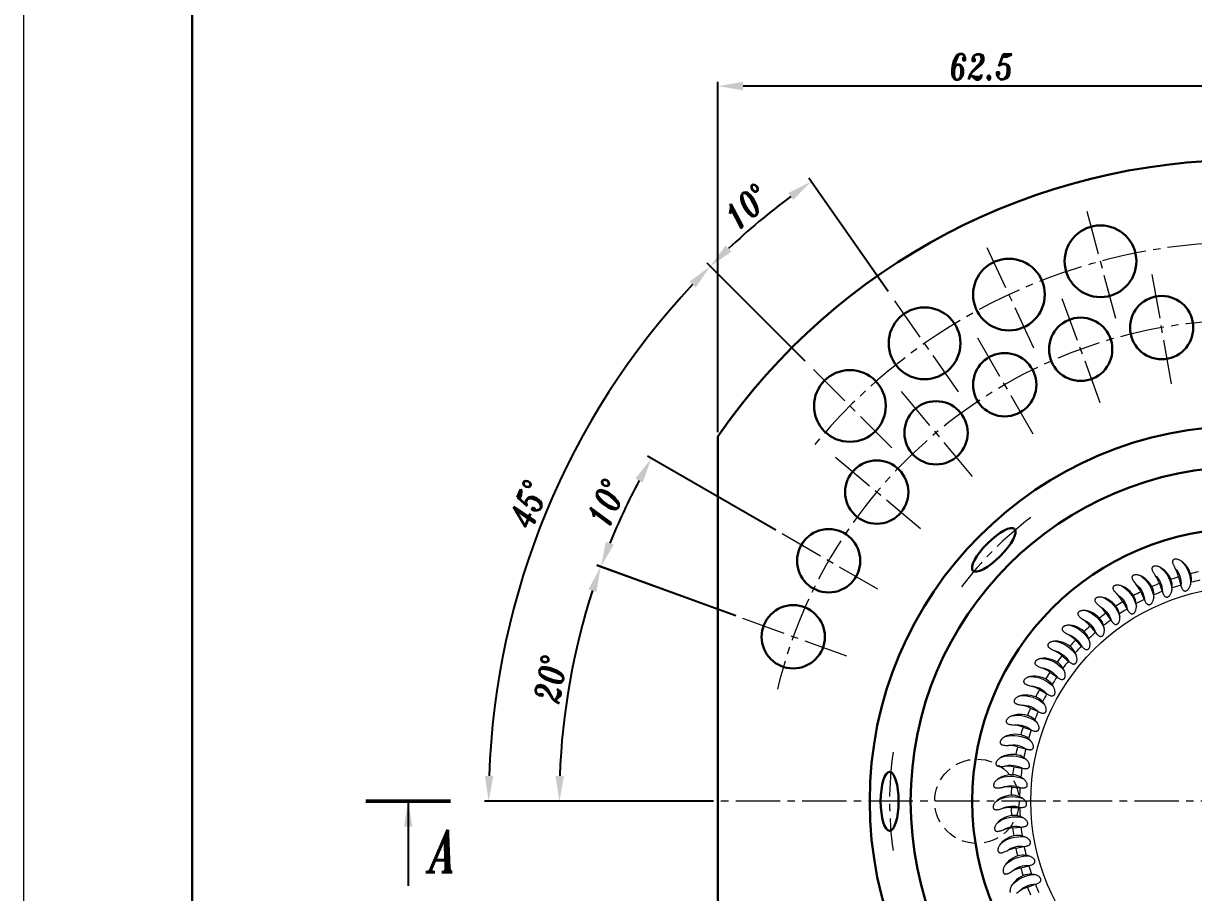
# Model space of a CAD drawing. Extents: x 89 to 607, y -37 to 440.
# Drawn here: x 89 to 227.7, y 191.4 to 294.4 of the extents above; entities that cross this region are included whole.
import ezdxf

# ---------------------------------------------------------------- set-up
doc = ezdxf.new("R2010")
doc.units = 0
doc.header["$LTSCALE"] = 7
doc.header["$MEASUREMENT"] = 0
doc.linetypes.add('CENTER2', pattern=[1.125, 0.75, -0.125, 0.125, -0.125])
doc.linetypes.add('HIDDEN', pattern=[0.375, 0.25, -0.125])
doc.layers.get('0').update_dxf_attribs({"linetype": 'CONTINUOUS', "lineweight": 15})
for name, color, linetype, lineweight in [('1', 1, 'CENTER2', 15), ('2', 2, 'HIDDEN', 15), ('3', 3, 'CONTINUOUS', 30), ('4', 5, 'CONTINUOUS', 50), ('8', 252, 'CONTINUOUS', 15)]:
    doc.layers.add(name, color=color, linetype=linetype, lineweight=lineweight)
doc.styles.add('ITALICT', font='ITALICT.shx', dxfattribs={"width": 0.8, "height": 3})
doc.dimstyles.get("Standard").update_dxf_attribs({"dimtxt": 3, "dimasz": 3, "dimexe": 0.5, "dimexo": 0.5, "dimgap": 0.8, "dimtad": 1, "dimdsep": 46, "dimtxsty": 'ITALICT', "dimcen": 0.09, "dimazin": 2, "dimtfac": 1, "dimtmove": 0, "dimatfit": 3, "dimfxl": 1, "dimtolj": 1, "dimtzin": 0, "dimarcsym": 0})

# ---------------------------------------------------------------- blocks, each defined once
blk = doc.blocks.new('*D47')
at = {"color": 0, "lineweight": -2, "transparency": 16777216}
for p, q in [((171.31, 245.94), (171.31, 287.44)), ((233.81, 278.7), (233.81, 287.44)), ((230.81, 286.94), (174.31, 286.94))]:
    blk.add_line(p, q, dxfattribs=at)
at = {"color": 0, "transparency": 16777216}
for points in [[(174.31, 287.44), (174.31, 286.44), (171.31, 286.94)], [(230.81, 287.44), (230.81, 286.44), (233.81, 286.94)]]:
    blk.add_solid(points, dxfattribs=at)
at = {"color": 0, "transparency": 16777216, "insert": (202.56, 289.24), "char_height": 3, "attachment_point": 5, "style": 'ITALICT'}
blk.add_mtext('\\A1;62.5', dxfattribs=at)
blk = doc.blocks.new('*D51')
at = {"color": 0, "lineweight": -2, "transparency": 16777216}
for p, q in [((178.17, 234.32), (162.99, 243.08)), ((173.43, 224.17), (156.97, 230.16))]:
    blk.add_line(p, q, dxfattribs=at)
blk.add_arc((233.81, 202.2), 81.27, 152.1152, 157.8848, dxfattribs=at)
at = {"color": 0, "transparency": 16777216}
for points in [[(161.54, 240.45), (162.41, 239.96), (163.43, 242.83)], [(158.98, 232.61), (158.05, 232.97), (157.44, 229.99)]]:
    blk.add_solid(points, dxfattribs=at)
at = {"color": 0, "transparency": 16777216, "insert": (158.07, 237.51), "char_height": 3, "attachment_point": 5, "rotation": 65, "style": 'ITALICT'}
blk.add_mtext('\\A1;10°', dxfattribs=at)
blk = doc.blocks.new('*D52')
at = {"color": 0, "lineweight": -2, "transparency": 16777216}
for p, q in [((173.43, 224.17), (156.95, 230.17)), ((170.81, 202.2), (152.02, 202.2))]:
    blk.add_line(p, q, dxfattribs=at)
blk.add_arc((233.81, 202.2), 81.29, 162.1147, 177.8853, dxfattribs=at)
at = {"color": 0, "transparency": 16777216}
for points in [[(155.98, 227.32), (156.92, 227), (157.42, 230)], [(153.08, 205.19), (152.08, 205.21), (152.52, 202.2)]]:
    blk.add_solid(points, dxfattribs=at)
at = {"color": 0, "transparency": 16777216, "insert": (151.49, 216.71), "char_height": 3, "attachment_point": 5, "rotation": 80, "style": 'ITALICT'}
blk.add_mtext('\\A1;20°', dxfattribs=at)
blk = doc.blocks.new('*D53')
at = {"color": 0, "lineweight": -2, "transparency": 16777216}
for p, q in [((181.66, 254.35), (170.05, 265.95)), ((170.81, 202.2), (143.65, 202.2))]:
    blk.add_line(p, q, dxfattribs=at)
blk.add_arc((233.81, 202.2), 89.66, 136.9171, 178.0829, dxfattribs=at)
at = {"color": 0, "transparency": 16777216}
for points in [[(167.96, 263.79), (168.68, 263.09), (170.41, 265.6)], [(144.7, 205.19), (143.7, 205.21), (144.15, 202.2)]]:
    blk.add_solid(points, dxfattribs=at)
at = {"color": 0, "transparency": 16777216, "insert": (148.85, 237.39), "char_height": 3, "attachment_point": 5, "rotation": 67.5, "style": 'ITALICT'}
blk.add_mtext('\\A1;45°', dxfattribs=at)
blk = doc.blocks.new('*D54')
at = {"color": 0, "lineweight": -2, "transparency": 16777216}
for p, q in [((191.51, 262.61), (182.1, 276.05)), ((181.66, 254.35), (170.06, 265.95))]:
    blk.add_line(p, q, dxfattribs=at)
blk.add_arc((233.81, 202.2), 89.66, 126.9173, 133.0827, dxfattribs=at)
at = {"color": 0, "transparency": 16777216}
for points in [[(179.66, 274.28), (180.25, 273.47), (182.38, 275.64)], [(172.92, 267.32), (172.22, 268.04), (170.41, 265.59)]]:
    blk.add_solid(points, dxfattribs=at)
at = {"color": 0, "transparency": 16777216, "insert": (174.7, 272.64), "char_height": 3, "attachment_point": 5, "rotation": 40, "style": 'ITALICT'}
blk.add_mtext('\\A1;10°', dxfattribs=at)

msp = doc.modelspace()

# ---------------------------------------------------------------- linework, layer by layer
msp.add_line((89.007, 440.033), (89.007, 20.033))
at = {"layer": '1'}
for p, q in [((218.472, 259.428), (214.849, 272.951)), ((208.767, 255.896), (202.851, 268.584)), ((225.082, 251.684), (222.737, 264.979)), ((199.823, 250.732), (191.793, 262.2)), ((216.621, 249.417), (212.004, 262.103)), ((208.682, 245.715), (201.932, 257.406)), ((191.911, 244.093), (182.012, 253.993)), ((201.507, 240.691), (192.83, 251.033)), ((195.314, 234.497), (184.972, 243.175)), ((190.29, 227.322), (178.598, 234.072)), ((186.588, 219.384), (173.902, 224.001)), ((233.807, 202.197), (171.307, 202.197))]:
    msp.add_line(p, q, dxfattribs=at)
for radius, start, end in [(66.25, 38.94329, 141.05671), (57, 12.67026, 166.53727), (42.14, 127.06668, 142.93332), (42.14, 172.06668, 187.93332)]:
    msp.add_arc((233.807, 202.197), radius, start, end, dxfattribs=at)
at = {"layer": '2'}
msp.add_circle((202.007, 202.197), 5, dxfattribs=at)
at = {"layer": '3'}
for p, q in [((109.007, 435.033), (109.007, 25.033)), ((171.307, 245.438), (171.307, 158.957))]:
    msp.add_line(p, q, dxfattribs=at)
for centre, radius in [((216.661, 266.19), 4.25), ((205.809, 262.24), 4.25), ((223.91, 258.331), 3.75), ((195.808, 256.466), 4.25), ((214.312, 255.76), 3.75), ((205.307, 251.561), 3.75), ((186.962, 249.043), 4.25), ((197.169, 245.862), 3.75), ((233.807, 202.197), 44.5), ((190.143, 238.836), 3.75), ((233.807, 202.197), 39.65), ((184.444, 230.697), 3.75), ((233.807, 202.197), 32.35), ((180.245, 221.692), 3.75)]:
    msp.add_circle(centre, radius, dxfattribs=at)
msp.add_arc((233.807, 202.197), 76, 34.67741, 145.32259, dxfattribs=at)
for centre, major_axis in [((204.01, 231.994), (2.475, 2.475)), ((191.668, 202.197), (0, 3.5))]:
    msp.add_ellipse(centre, major_axis=major_axis, ratio=0.3040045, dxfattribs=at)
at = {"layer": '4'}
msp.add_line((129.607, 202.197), (139.607, 202.197), dxfattribs=at)
at = {"layer": '8', "ltscale": 0.025009}
for p, q in [((223.635, 228.006), (223.978, 227.066)), ((225.924, 228.795), (226.182, 227.828)), ((221.425, 227.022), (221.848, 226.115)), ((219.308, 225.848), (219.808, 224.981)), ((217.302, 224.494), (217.876, 223.675)), ((215.422, 222.971), (216.065, 222.204)), ((212.094, 219.463), (212.86, 218.82)), ((210.672, 217.504), (211.491, 216.931)), ((209.426, 215.43), (210.292, 214.93)), ((206.37, 206.293), (207.355, 206.119)), ((206.624, 196.662), (207.609, 196.835))]:
    msp.add_line(p, q, dxfattribs=at)
at = {"layer": '8', "ltscale": 0.001468}
for p, q in [((226.182, 227.828), (226.197, 227.772)), ((217.876, 223.675), (217.909, 223.626)), ((216.065, 222.204), (216.102, 222.159)), ((214.389, 220.582), (214.43, 220.54)), ((212.86, 218.82), (212.905, 218.782)), ((210.292, 214.93), (210.343, 214.9)), ((209.272, 212.832), (209.325, 212.806)), ((207.798, 208.409), (207.854, 208.394)), ((207.076, 201.466), (207.135, 201.466)), ((207.242, 199.139), (207.3, 199.144)), ((207.609, 196.835), (207.667, 196.845)), ((208.938, 192.367), (208.994, 192.387))]:
    msp.add_line(p, q, dxfattribs=at)
at = {"layer": '8', "ltscale": 0.001467}
for p, q in [((221.848, 226.115), (221.872, 226.062)), ((223.978, 227.066), (223.997, 227.011)), ((219.808, 224.981), (219.838, 224.931)), ((211.491, 216.931), (211.539, 216.897)), ((208.438, 210.653), (208.493, 210.632)), ((208.176, 194.572), (208.233, 194.587))]:
    msp.add_line(p, q, dxfattribs=at)
at = {"layer": '8', "ltscale": 0.02501}
for p, q in [((213.681, 221.289), (214.389, 220.582)), ((207.498, 210.995), (208.438, 210.653)), ((206.118, 203.886), (207.114, 203.799))]:
    msp.add_line(p, q, dxfattribs=at)
at = {"layer": '8', "ltscale": 0.025008}
for p, q in [((208.365, 213.254), (209.272, 212.832)), ((206.832, 208.668), (207.798, 208.409)), ((206.076, 201.466), (207.076, 201.466)), ((206.245, 199.052), (207.242, 199.139)), ((207.21, 194.313), (208.176, 194.572)), ((207.998, 192.025), (208.938, 192.367))]:
    msp.add_line(p, q, dxfattribs=at)
at = {"layer": '8', "ltscale": 0.001469}
msp.add_line((207.355, 206.119), (207.413, 206.108), dxfattribs=at)
at = {"layer": '8', "ltscale": 0.001466}
msp.add_line((207.114, 203.799), (207.173, 203.793), dxfattribs=at)
at = {"layer": '8'}
for points in [[(226.254, 230.649), (226.157, 230.711), (226.106, 230.74), (226.055, 230.766), (225.985, 230.799), (225.913, 230.828), (225.84, 230.853), (225.764, 230.873), (225.688, 230.887), (225.649, 230.892), (225.61, 230.895), (225.571, 230.896), (225.532, 230.895), (225.493, 230.891), (225.455, 230.885), (225.406, 230.872), (225.359, 230.853), (225.316, 230.829), (225.297, 230.814), (225.279, 230.799), (225.263, 230.782), (225.248, 230.764), (225.236, 230.744), (225.225, 230.724), (225.209, 230.683), (225.199, 230.64), (225.196, 230.608), (225.195, 230.577), (225.196, 230.542), (225.2, 230.508), (225.214, 230.443), (225.232, 230.378), (225.25, 230.329), (225.269, 230.28), (225.303, 230.204), (225.339, 230.13), (225.397, 230.02), (225.437, 229.947), (225.517, 229.802)], [(221.429, 228.905), (221.322, 228.949), (221.267, 228.969), (221.212, 228.986), (221.137, 229.006), (221.061, 229.022), (220.985, 229.034), (220.907, 229.041), (220.829, 229.042), (220.79, 229.04), (220.751, 229.036), (220.712, 229.03), (220.674, 229.022), (220.637, 229.011), (220.6, 228.999), (220.554, 228.977), (220.511, 228.951), (220.473, 228.919), (220.457, 228.902), (220.442, 228.883), (220.429, 228.864), (220.418, 228.843), (220.409, 228.822), (220.402, 228.801), (220.393, 228.757), (220.391, 228.713), (220.393, 228.681), (220.398, 228.65), (220.405, 228.616), (220.415, 228.583), (220.439, 228.521), (220.469, 228.461), (220.495, 228.415), (220.522, 228.371), (220.569, 228.302), (220.618, 228.235), (220.693, 228.137), (220.745, 228.072), (220.849, 227.943)], [(223.804, 229.882), (223.701, 229.936), (223.648, 229.96), (223.595, 229.982), (223.522, 230.009), (223.448, 230.031), (223.373, 230.049), (223.296, 230.063), (223.218, 230.071), (223.179, 230.072), (223.14, 230.072), (223.101, 230.069), (223.062, 230.064), (223.024, 230.057), (222.986, 230.048), (222.938, 230.031), (222.893, 230.008), (222.853, 229.98), (222.835, 229.964), (222.818, 229.946), (222.804, 229.928), (222.791, 229.909), (222.78, 229.889), (222.771, 229.868), (222.759, 229.825), (222.753, 229.781), (222.752, 229.75), (222.754, 229.718), (222.759, 229.684), (222.766, 229.65), (222.785, 229.586), (222.809, 229.524), (222.83, 229.476), (222.854, 229.429), (222.894, 229.357), (222.937, 229.285), (223.004, 229.181), (223.05, 229.112), (223.142, 228.975)], [(219.148, 227.725), (219.038, 227.759), (218.982, 227.774), (218.925, 227.786), (218.849, 227.8), (218.772, 227.809), (218.695, 227.814), (218.617, 227.814), (218.539, 227.808), (218.5, 227.803), (218.462, 227.796), (218.424, 227.786), (218.386, 227.775), (218.35, 227.762), (218.315, 227.746), (218.27, 227.72), (218.23, 227.69), (218.195, 227.656), (218.18, 227.637), (218.167, 227.617), (218.156, 227.596), (218.146, 227.575), (218.139, 227.553), (218.134, 227.531), (218.129, 227.487), (218.131, 227.443), (218.136, 227.411), (218.143, 227.381), (218.154, 227.348), (218.166, 227.316), (218.196, 227.256), (218.231, 227.198), (218.26, 227.155), (218.292, 227.113), (218.344, 227.049), (218.398, 226.986), (218.483, 226.895), (218.54, 226.835), (218.655, 226.716)], [(226.197, 227.772), (226.232, 227.647), (226.251, 227.584), (226.282, 227.499), (226.317, 227.416), (226.346, 227.359), (226.379, 227.305), (226.417, 227.254), (226.439, 227.229), (226.462, 227.206), (226.485, 227.186), (226.509, 227.169), (226.545, 227.147), (226.583, 227.131), (226.622, 227.119), (226.663, 227.113), (226.705, 227.113), (226.747, 227.118), (226.788, 227.128), (226.828, 227.142), (226.866, 227.16), (226.911, 227.186), (226.954, 227.217), (226.994, 227.251), (227.023, 227.278), (227.051, 227.308), (227.102, 227.37), (227.148, 227.436), (227.189, 227.503), (227.225, 227.572), (227.258, 227.644), (227.281, 227.698), (227.301, 227.754), (227.337, 227.868)], [(216.979, 226.35), (216.866, 226.375), (216.809, 226.384), (216.751, 226.392), (216.674, 226.399), (216.597, 226.402), (216.52, 226.4), (216.442, 226.393), (216.365, 226.38), (216.327, 226.371), (216.289, 226.361), (216.252, 226.348), (216.216, 226.334), (216.18, 226.317), (216.147, 226.298), (216.105, 226.269), (216.067, 226.235), (216.036, 226.198), (216.022, 226.178), (216.011, 226.157), (216.002, 226.135), (215.994, 226.113), (215.989, 226.091), (215.986, 226.069), (215.985, 226.024), (215.99, 225.98), (215.998, 225.95), (216.008, 225.92), (216.021, 225.888), (216.037, 225.857), (216.071, 225.8), (216.111, 225.746), (216.144, 225.705), (216.179, 225.666), (216.237, 225.607), (216.296, 225.549), (216.388, 225.465), (216.45, 225.411), (216.575, 225.302)], [(221.872, 226.062), (221.928, 225.944), (221.958, 225.887), (222.002, 225.808), (222.052, 225.732), (222.09, 225.681), (222.132, 225.633), (222.178, 225.59), (222.204, 225.569), (222.231, 225.55), (222.257, 225.535), (222.283, 225.522), (222.322, 225.507), (222.363, 225.497), (222.404, 225.493), (222.445, 225.494), (222.486, 225.501), (222.526, 225.513), (222.565, 225.53), (222.602, 225.551), (222.637, 225.575), (222.677, 225.609), (222.713, 225.646), (222.747, 225.687), (222.771, 225.719), (222.793, 225.753), (222.833, 225.823), (222.867, 225.896), (222.895, 225.969), (222.919, 226.044), (222.939, 226.12), (222.952, 226.178), (222.962, 226.236), (222.978, 226.354)], [(223.997, 227.011), (224.043, 226.889), (224.067, 226.829), (224.105, 226.747), (224.148, 226.667), (224.181, 226.613), (224.219, 226.562), (224.261, 226.514), (224.285, 226.492), (224.31, 226.471), (224.335, 226.453), (224.36, 226.438), (224.398, 226.42), (224.437, 226.406), (224.478, 226.398), (224.519, 226.396), (224.56, 226.399), (224.601, 226.408), (224.641, 226.421), (224.68, 226.438), (224.717, 226.46), (224.759, 226.49), (224.799, 226.524), (224.837, 226.562), (224.863, 226.592), (224.888, 226.623), (224.933, 226.689), (224.974, 226.759), (225.009, 226.829), (225.039, 226.902), (225.066, 226.976), (225.083, 227.032), (225.099, 227.09), (225.124, 227.206)], [(214.938, 224.791), (214.823, 224.806), (214.765, 224.811), (214.708, 224.813), (214.63, 224.813), (214.553, 224.809), (214.476, 224.801), (214.399, 224.787), (214.323, 224.768), (214.286, 224.756), (214.25, 224.742), (214.214, 224.726), (214.179, 224.709), (214.145, 224.689), (214.113, 224.667), (214.074, 224.635), (214.04, 224.598), (214.011, 224.558), (214, 224.536), (213.99, 224.514), (213.983, 224.492), (213.978, 224.47), (213.974, 224.447), (213.973, 224.424), (213.976, 224.38), (213.985, 224.337), (213.995, 224.307), (214.008, 224.278), (214.024, 224.248), (214.042, 224.218), (214.082, 224.164), (214.126, 224.114), (214.163, 224.076), (214.201, 224.041), (214.263, 223.986), (214.328, 223.934), (214.427, 223.859), (214.493, 223.809), (214.627, 223.712)], [(219.838, 224.931), (219.903, 224.819), (219.938, 224.764), (219.989, 224.689), (220.045, 224.618), (220.088, 224.571), (220.134, 224.527), (220.183, 224.487), (220.211, 224.469), (220.24, 224.453), (220.267, 224.44), (220.294, 224.429), (220.334, 224.418), (220.376, 224.411), (220.417, 224.411), (220.458, 224.415), (220.498, 224.426), (220.537, 224.441), (220.574, 224.461), (220.609, 224.485), (220.642, 224.512), (220.678, 224.55), (220.712, 224.59), (220.742, 224.634), (220.763, 224.668), (220.782, 224.703), (220.815, 224.776), (220.843, 224.852), (220.865, 224.927), (220.882, 225.004), (220.896, 225.081), (220.903, 225.14), (220.909, 225.199), (220.914, 225.318)], [(217.909, 223.626), (217.985, 223.521), (218.024, 223.469), (218.082, 223.399), (218.144, 223.333), (218.19, 223.29), (218.24, 223.25), (218.292, 223.215), (218.322, 223.199), (218.352, 223.185), (218.38, 223.175), (218.408, 223.166), (218.449, 223.159), (218.491, 223.156), (218.532, 223.159), (218.572, 223.167), (218.612, 223.181), (218.649, 223.2), (218.684, 223.223), (218.717, 223.25), (218.747, 223.28), (218.78, 223.32), (218.81, 223.364), (218.836, 223.41), (218.854, 223.445), (218.87, 223.482), (218.897, 223.558), (218.918, 223.636), (218.933, 223.713), (218.944, 223.791), (218.95, 223.869), (218.953, 223.928), (218.953, 223.988), (218.948, 224.106)], [(213.041, 223.061), (212.925, 223.065), (212.867, 223.065), (212.809, 223.063), (212.732, 223.056), (212.655, 223.045), (212.58, 223.03), (212.504, 223.01), (212.43, 222.984), (212.394, 222.968), (212.359, 222.952), (212.325, 222.933), (212.292, 222.912), (212.26, 222.89), (212.23, 222.865), (212.194, 222.829), (212.163, 222.79), (212.138, 222.747), (212.128, 222.725), (212.121, 222.702), (212.115, 222.68), (212.112, 222.657), (212.11, 222.634), (212.111, 222.611), (212.118, 222.567), (212.131, 222.525), (212.144, 222.496), (212.159, 222.468), (212.178, 222.439), (212.198, 222.412), (212.242, 222.362), (212.291, 222.315), (212.331, 222.281), (212.372, 222.249), (212.439, 222.2), (212.508, 222.153), (212.613, 222.087), (212.683, 222.044), (212.825, 221.959)], [(216.102, 222.159), (216.186, 222.061), (216.23, 222.012), (216.294, 221.948), (216.361, 221.887), (216.411, 221.848), (216.464, 221.813), (216.52, 221.783), (216.55, 221.77), (216.581, 221.758), (216.61, 221.75), (216.639, 221.745), (216.681, 221.74), (216.722, 221.741), (216.763, 221.748), (216.803, 221.76), (216.841, 221.777), (216.876, 221.799), (216.909, 221.825), (216.94, 221.855), (216.967, 221.887), (216.996, 221.93), (217.022, 221.976), (217.045, 222.024), (217.059, 222.061), (217.072, 222.099), (217.092, 222.177), (217.106, 222.257), (217.114, 222.335), (217.118, 222.413), (217.118, 222.492), (217.115, 222.551), (217.11, 222.61), (217.095, 222.728)], [(211.301, 221.171), (211.186, 221.166), (211.128, 221.161), (211.071, 221.153), (210.994, 221.14), (210.919, 221.122), (210.845, 221.101), (210.771, 221.074), (210.7, 221.042), (210.665, 221.023), (210.632, 221.003), (210.599, 220.982), (210.568, 220.958), (210.538, 220.933), (210.511, 220.906), (210.478, 220.867), (210.45, 220.825), (210.429, 220.78), (210.422, 220.757), (210.416, 220.734), (210.413, 220.711), (210.411, 220.688), (210.412, 220.665), (210.415, 220.642), (210.425, 220.599), (210.442, 220.558), (210.457, 220.531), (210.475, 220.504), (210.496, 220.477), (210.519, 220.451), (210.567, 220.405), (210.619, 220.363), (210.662, 220.333), (210.706, 220.304), (210.777, 220.261), (210.849, 220.221), (210.96, 220.164), (211.034, 220.127), (211.183, 220.055)], [(214.43, 220.54), (214.522, 220.449), (214.57, 220.405), (214.639, 220.346), (214.711, 220.292), (214.765, 220.257), (214.82, 220.227), (214.878, 220.202), (214.91, 220.191), (214.942, 220.183), (214.971, 220.177), (215.001, 220.174), (215.043, 220.173), (215.084, 220.178), (215.124, 220.188), (215.162, 220.203), (215.199, 220.224), (215.232, 220.249), (215.263, 220.278), (215.29, 220.31), (215.315, 220.345), (215.341, 220.39), (215.362, 220.438), (215.38, 220.488), (215.391, 220.526), (215.401, 220.565), (215.414, 220.644), (215.421, 220.725), (215.423, 220.803), (215.42, 220.881), (215.413, 220.96), (215.405, 221.019), (215.395, 221.077), (215.369, 221.193)], [(209.733, 219.138), (209.619, 219.122), (209.562, 219.112), (209.505, 219.099), (209.43, 219.079), (209.357, 219.056), (209.285, 219.027), (209.214, 218.994), (209.146, 218.956), (209.113, 218.935), (209.081, 218.912), (209.05, 218.887), (209.021, 218.861), (208.994, 218.834), (208.969, 218.804), (208.94, 218.763), (208.916, 218.718), (208.899, 218.672), (208.893, 218.649), (208.89, 218.625), (208.888, 218.602), (208.889, 218.579), (208.891, 218.556), (208.896, 218.533), (208.91, 218.491), (208.93, 218.452), (208.948, 218.426), (208.968, 218.401), (208.991, 218.376), (209.016, 218.352), (209.068, 218.31), (209.124, 218.273), (209.169, 218.247), (209.215, 218.222), (209.29, 218.185), (209.366, 218.152), (209.481, 218.104), (209.558, 218.074), (209.712, 218.015)], [(212.905, 218.782), (213.005, 218.699), (213.056, 218.659), (213.13, 218.607), (213.207, 218.559), (213.263, 218.529), (213.321, 218.503), (213.381, 218.483), (213.414, 218.476), (213.446, 218.47), (213.476, 218.467), (213.506, 218.466), (213.547, 218.469), (213.588, 218.478), (213.627, 218.491), (213.664, 218.51), (213.698, 218.533), (213.73, 218.561), (213.758, 218.593), (213.782, 218.627), (213.804, 218.664), (213.825, 218.711), (213.843, 218.761), (213.856, 218.812), (213.864, 218.851), (213.87, 218.891), (213.876, 218.971), (213.876, 219.052), (213.871, 219.13), (213.862, 219.208), (213.847, 219.285), (213.834, 219.343), (213.819, 219.4), (213.783, 219.514)], [(208.348, 216.975), (208.235, 216.95), (208.18, 216.934), (208.124, 216.917), (208.052, 216.891), (207.98, 216.86), (207.911, 216.826), (207.843, 216.787), (207.779, 216.743), (207.748, 216.719), (207.718, 216.693), (207.69, 216.666), (207.663, 216.638), (207.639, 216.608), (207.616, 216.576), (207.59, 216.532), (207.57, 216.486), (207.558, 216.439), (207.554, 216.415), (207.553, 216.391), (207.553, 216.367), (207.556, 216.344), (207.56, 216.322), (207.567, 216.3), (207.585, 216.259), (207.608, 216.222), (207.628, 216.197), (207.65, 216.175), (207.676, 216.151), (207.703, 216.13), (207.758, 216.093), (207.817, 216.061), (207.864, 216.038), (207.912, 216.017), (207.99, 215.988), (208.068, 215.961), (208.187, 215.924), (208.266, 215.9), (208.425, 215.855)], [(211.539, 216.897), (211.646, 216.823), (211.701, 216.788), (211.779, 216.742), (211.859, 216.701), (211.918, 216.676), (211.978, 216.656), (212.04, 216.641), (212.072, 216.636), (212.105, 216.633), (212.135, 216.633), (212.165, 216.635), (212.206, 216.642), (212.246, 216.653), (212.284, 216.67), (212.319, 216.692), (212.351, 216.718), (212.38, 216.749), (212.405, 216.783), (212.427, 216.819), (212.445, 216.858), (212.462, 216.907), (212.475, 216.958), (212.484, 217.01), (212.488, 217.05), (212.491, 217.09), (212.49, 217.17), (212.483, 217.251), (212.471, 217.328), (212.455, 217.405), (212.434, 217.481), (212.416, 217.537), (212.396, 217.593), (212.35, 217.703)], [(210.343, 214.9), (210.455, 214.836), (210.513, 214.806), (210.595, 214.767), (210.679, 214.733), (210.739, 214.713), (210.801, 214.698), (210.864, 214.689), (210.897, 214.687), (210.93, 214.687), (210.96, 214.689), (210.989, 214.694), (211.029, 214.704), (211.068, 214.719), (211.104, 214.739), (211.137, 214.764), (211.167, 214.793), (211.193, 214.826), (211.215, 214.862), (211.234, 214.9), (211.248, 214.94), (211.261, 214.99), (211.27, 215.042), (211.274, 215.095), (211.275, 215.135), (211.274, 215.175), (211.266, 215.255), (211.252, 215.335), (211.234, 215.411), (211.211, 215.486), (211.183, 215.56), (211.161, 215.614), (211.136, 215.668), (211.081, 215.774)], [(207.157, 214.7), (207.047, 214.665), (206.993, 214.645), (206.939, 214.622), (206.869, 214.59), (206.801, 214.554), (206.735, 214.513), (206.671, 214.468), (206.61, 214.419), (206.582, 214.392), (206.554, 214.364), (206.528, 214.335), (206.504, 214.304), (206.482, 214.272), (206.462, 214.239), (206.441, 214.193), (206.425, 214.145), (206.416, 214.097), (206.415, 214.072), (206.415, 214.048), (206.418, 214.025), (206.423, 214.003), (206.429, 213.981), (206.438, 213.959), (206.459, 213.921), (206.486, 213.885), (206.508, 213.862), (206.531, 213.842), (206.559, 213.821), (206.588, 213.802), (206.646, 213.77), (206.708, 213.743), (206.757, 213.724), (206.806, 213.708), (206.886, 213.685), (206.967, 213.665), (207.088, 213.638), (207.169, 213.622), (207.332, 213.591)], [(209.325, 212.806), (209.443, 212.753), (209.503, 212.727), (209.588, 212.696), (209.674, 212.67), (209.736, 212.655), (209.799, 212.646), (209.862, 212.642), (209.895, 212.643), (209.928, 212.646), (209.958, 212.65), (209.987, 212.658), (210.026, 212.671), (210.063, 212.69), (210.097, 212.713), (210.128, 212.74), (210.156, 212.772), (210.179, 212.807), (210.197, 212.845), (210.212, 212.884), (210.223, 212.925), (210.232, 212.977), (210.236, 213.029), (210.236, 213.082), (210.233, 213.122), (210.229, 213.162), (210.214, 213.241), (210.193, 213.319), (210.168, 213.393), (210.139, 213.466), (210.105, 213.537), (210.077, 213.589), (210.048, 213.641), (209.984, 213.741)], [(206.169, 212.329), (206.062, 212.285), (206.01, 212.26), (205.958, 212.233), (205.891, 212.195), (205.826, 212.153), (205.764, 212.107), (205.704, 212.057), (205.649, 212.002), (205.622, 211.973), (205.597, 211.943), (205.574, 211.911), (205.553, 211.878), (205.534, 211.845), (205.517, 211.81), (205.499, 211.762), (205.488, 211.713), (205.483, 211.664), (205.484, 211.64), (205.487, 211.616), (205.491, 211.593), (205.498, 211.571), (205.506, 211.55), (205.517, 211.529), (205.541, 211.492), (205.571, 211.46), (205.595, 211.439), (205.62, 211.42), (205.649, 211.402), (205.68, 211.385), (205.741, 211.359), (205.805, 211.337), (205.855, 211.323), (205.906, 211.311), (205.987, 211.295), (206.069, 211.282), (206.193, 211.266), (206.275, 211.257), (206.439, 211.24)], [(208.493, 210.632), (208.615, 210.589), (208.678, 210.569), (208.765, 210.545), (208.853, 210.526), (208.916, 210.517), (208.98, 210.513), (209.043, 210.515), (209.076, 210.519), (209.108, 210.525), (209.137, 210.532), (209.166, 210.542), (209.204, 210.559), (209.239, 210.58), (209.271, 210.606), (209.3, 210.637), (209.324, 210.67), (209.344, 210.707), (209.359, 210.746), (209.371, 210.787), (209.378, 210.829), (209.382, 210.881), (209.382, 210.934), (209.377, 210.986), (209.371, 211.026), (209.363, 211.065), (209.341, 211.143), (209.314, 211.219), (209.282, 211.29), (209.246, 211.36), (209.207, 211.428), (209.175, 211.478), (209.141, 211.527), (209.068, 211.621)], [(205.391, 209.882), (205.289, 209.828), (205.239, 209.799), (205.19, 209.768), (205.126, 209.724), (205.065, 209.676), (205.007, 209.625), (204.952, 209.57), (204.901, 209.51), (204.878, 209.479), (204.855, 209.447), (204.835, 209.413), (204.817, 209.379), (204.801, 209.344), (204.787, 209.307), (204.774, 209.258), (204.766, 209.208), (204.766, 209.159), (204.769, 209.135), (204.774, 209.112), (204.78, 209.089), (204.789, 209.068), (204.799, 209.047), (204.811, 209.028), (204.839, 208.993), (204.871, 208.963), (204.897, 208.945), (204.924, 208.928), (204.954, 208.913), (204.986, 208.899), (205.049, 208.877), (205.115, 208.861), (205.166, 208.852), (205.218, 208.844), (205.3, 208.836), (205.383, 208.83), (205.507, 208.825), (205.59, 208.823), (205.755, 208.82)], [(207.854, 208.394), (207.98, 208.361), (208.044, 208.347), (208.132, 208.331), (208.222, 208.32), (208.286, 208.316), (208.349, 208.318), (208.412, 208.325), (208.445, 208.332), (208.477, 208.34), (208.505, 208.35), (208.532, 208.362), (208.569, 208.383), (208.602, 208.407), (208.632, 208.436), (208.657, 208.469), (208.679, 208.504), (208.695, 208.543), (208.707, 208.583), (208.715, 208.625), (208.719, 208.667), (208.718, 208.719), (208.713, 208.771), (208.704, 208.824), (208.694, 208.862), (208.683, 208.901), (208.655, 208.976), (208.621, 209.05), (208.583, 209.118), (208.541, 209.185), (208.496, 209.249), (208.46, 209.296), (208.422, 209.341), (208.341, 209.429)], [(204.83, 207.376), (204.732, 207.314), (204.685, 207.28), (204.639, 207.245), (204.579, 207.195), (204.523, 207.143), (204.469, 207.087), (204.419, 207.027), (204.374, 206.963), (204.353, 206.93), (204.334, 206.896), (204.316, 206.861), (204.301, 206.825), (204.288, 206.788), (204.278, 206.751), (204.269, 206.701), (204.266, 206.651), (204.27, 206.602), (204.275, 206.578), (204.282, 206.555), (204.29, 206.533), (204.3, 206.513), (204.312, 206.493), (204.326, 206.475), (204.357, 206.443), (204.392, 206.416), (204.419, 206.399), (204.447, 206.385), (204.479, 206.372), (204.512, 206.361), (204.577, 206.346), (204.643, 206.335), (204.695, 206.33), (204.747, 206.327), (204.83, 206.326), (204.913, 206.327), (205.037, 206.333), (205.12, 206.338), (205.285, 206.35)], [(207.413, 206.108), (207.541, 206.087), (207.606, 206.078), (207.696, 206.07), (207.786, 206.067), (207.85, 206.069), (207.913, 206.076), (207.975, 206.088), (208.007, 206.098), (208.038, 206.109), (208.065, 206.122), (208.091, 206.136), (208.126, 206.159), (208.157, 206.187), (208.184, 206.218), (208.207, 206.253), (208.225, 206.29), (208.238, 206.33), (208.246, 206.371), (208.25, 206.413), (208.25, 206.456), (208.246, 206.508), (208.236, 206.559), (208.222, 206.61), (208.209, 206.648), (208.194, 206.686), (208.16, 206.758), (208.119, 206.828), (208.076, 206.893), (208.029, 206.956), (207.978, 207.016), (207.937, 207.059), (207.896, 207.102), (207.808, 207.182)], [(204.488, 204.831), (204.397, 204.76), (204.353, 204.723), (204.31, 204.684), (204.255, 204.629), (204.203, 204.572), (204.155, 204.511), (204.11, 204.447), (204.07, 204.38), (204.053, 204.345), (204.036, 204.309), (204.022, 204.273), (204.01, 204.236), (204, 204.198), (203.993, 204.16), (203.988, 204.109), (203.99, 204.059), (203.998, 204.011), (204.005, 203.987), (204.014, 203.965), (204.024, 203.944), (204.037, 203.925), (204.05, 203.906), (204.065, 203.889), (204.099, 203.86), (204.136, 203.836), (204.164, 203.822), (204.194, 203.81), (204.227, 203.8), (204.26, 203.792), (204.326, 203.782), (204.393, 203.778), (204.446, 203.777), (204.498, 203.779), (204.581, 203.785), (204.663, 203.793), (204.786, 203.81), (204.868, 203.822), (205.032, 203.848)], [(207.173, 203.793), (207.302, 203.783), (207.367, 203.78), (207.458, 203.779), (207.548, 203.784), (207.611, 203.792), (207.673, 203.804), (207.734, 203.822), (207.765, 203.834), (207.795, 203.848), (207.821, 203.863), (207.846, 203.88), (207.878, 203.906), (207.907, 203.936), (207.931, 203.969), (207.951, 204.006), (207.965, 204.045), (207.975, 204.086), (207.98, 204.127), (207.98, 204.17), (207.976, 204.212), (207.967, 204.263), (207.953, 204.314), (207.935, 204.364), (207.918, 204.4), (207.901, 204.436), (207.86, 204.506), (207.813, 204.572), (207.765, 204.633), (207.712, 204.691), (207.656, 204.746), (207.612, 204.786), (207.567, 204.825), (207.472, 204.897)], [(207.135, 201.466), (207.265, 201.467), (207.33, 201.469), (207.42, 201.476), (207.51, 201.489), (207.572, 201.502), (207.633, 201.52), (207.692, 201.543), (207.721, 201.558), (207.75, 201.575), (207.775, 201.592), (207.798, 201.61), (207.828, 201.64), (207.854, 201.672), (207.875, 201.707), (207.891, 201.746), (207.902, 201.786), (207.909, 201.827), (207.91, 201.869), (207.907, 201.911), (207.899, 201.953), (207.885, 202.003), (207.867, 202.053), (207.844, 202.101), (207.825, 202.136), (207.804, 202.17), (207.757, 202.235), (207.705, 202.297), (207.651, 202.354), (207.594, 202.407), (207.533, 202.457), (207.486, 202.493), (207.438, 202.528), (207.337, 202.591)], [(204.371, 202.266), (204.285, 202.187), (204.245, 202.146), (204.205, 202.103), (204.156, 202.044), (204.109, 201.982), (204.066, 201.918), (204.027, 201.85), (203.993, 201.78), (203.979, 201.743), (203.966, 201.706), (203.955, 201.669), (203.946, 201.631), (203.939, 201.593), (203.936, 201.554), (203.935, 201.503), (203.941, 201.453), (203.954, 201.406), (203.963, 201.383), (203.973, 201.362), (203.986, 201.342), (203.999, 201.323), (204.015, 201.306), (204.031, 201.29), (204.067, 201.264), (204.106, 201.244), (204.136, 201.232), (204.166, 201.223), (204.199, 201.216), (204.234, 201.211), (204.3, 201.207), (204.367, 201.208), (204.42, 201.212), (204.472, 201.218), (204.553, 201.231), (204.635, 201.247), (204.756, 201.274), (204.837, 201.294), (204.997, 201.334)], [(207.3, 199.144), (207.429, 199.156), (207.494, 199.164), (207.583, 199.179), (207.671, 199.2), (207.732, 199.218), (207.791, 199.241), (207.848, 199.27), (207.876, 199.287), (207.903, 199.306), (207.926, 199.325), (207.948, 199.346), (207.975, 199.377), (207.998, 199.412), (208.016, 199.449), (208.029, 199.489), (208.037, 199.529), (208.039, 199.571), (208.037, 199.613), (208.03, 199.655), (208.019, 199.696), (208.001, 199.745), (207.978, 199.792), (207.951, 199.838), (207.929, 199.871), (207.905, 199.903), (207.853, 199.965), (207.796, 200.022), (207.737, 200.073), (207.675, 200.122), (207.611, 200.167), (207.561, 200.198), (207.509, 200.228), (207.404, 200.283)], [(204.477, 199.7), (204.399, 199.614), (204.362, 199.57), (204.326, 199.524), (204.282, 199.46), (204.241, 199.395), (204.204, 199.327), (204.171, 199.256), (204.143, 199.183), (204.132, 199.145), (204.122, 199.107), (204.114, 199.069), (204.109, 199.031), (204.106, 198.992), (204.105, 198.953), (204.11, 198.902), (204.12, 198.853), (204.136, 198.807), (204.147, 198.785), (204.16, 198.765), (204.174, 198.746), (204.189, 198.729), (204.206, 198.713), (204.223, 198.699), (204.261, 198.676), (204.302, 198.659), (204.333, 198.65), (204.364, 198.644), (204.398, 198.639), (204.432, 198.637), (204.499, 198.639), (204.566, 198.646), (204.617, 198.655), (204.669, 198.665), (204.749, 198.685), (204.829, 198.708), (204.947, 198.746), (205.026, 198.772), (205.182, 198.826)], [(204.806, 197.153), (204.736, 197.061), (204.703, 197.013), (204.671, 196.964), (204.633, 196.897), (204.597, 196.828), (204.566, 196.758), (204.54, 196.684), (204.519, 196.609), (204.511, 196.571), (204.504, 196.532), (204.5, 196.493), (204.498, 196.454), (204.498, 196.415), (204.501, 196.377), (204.51, 196.326), (204.524, 196.278), (204.545, 196.234), (204.558, 196.213), (204.572, 196.194), (204.587, 196.176), (204.604, 196.16), (204.622, 196.146), (204.641, 196.134), (204.681, 196.114), (204.723, 196.101), (204.754, 196.094), (204.785, 196.091), (204.82, 196.09), (204.854, 196.091), (204.921, 196.098), (204.986, 196.111), (205.037, 196.124), (205.087, 196.139), (205.166, 196.166), (205.243, 196.196), (205.358, 196.244), (205.434, 196.277), (205.585, 196.344)], [(207.667, 196.845), (207.795, 196.869), (207.858, 196.883), (207.946, 196.905), (208.032, 196.933), (208.091, 196.957), (208.148, 196.985), (208.202, 197.018), (208.229, 197.038), (208.254, 197.059), (208.275, 197.08), (208.295, 197.103), (208.319, 197.137), (208.339, 197.173), (208.354, 197.212), (208.363, 197.252), (208.368, 197.293), (208.366, 197.335), (208.36, 197.377), (208.35, 197.418), (208.335, 197.458), (208.313, 197.505), (208.286, 197.55), (208.256, 197.594), (208.23, 197.625), (208.204, 197.655), (208.147, 197.711), (208.085, 197.763), (208.022, 197.809), (207.956, 197.852), (207.887, 197.891), (207.835, 197.918), (207.781, 197.943), (207.671, 197.989)], [(208.233, 194.587), (208.358, 194.622), (208.42, 194.641), (208.506, 194.671), (208.589, 194.707), (208.646, 194.736), (208.7, 194.769), (208.751, 194.806), (208.776, 194.828), (208.799, 194.852), (208.818, 194.875), (208.836, 194.899), (208.857, 194.934), (208.874, 194.972), (208.885, 195.012), (208.891, 195.053), (208.892, 195.095), (208.887, 195.136), (208.877, 195.177), (208.863, 195.217), (208.845, 195.256), (208.819, 195.301), (208.788, 195.344), (208.754, 195.384), (208.726, 195.413), (208.697, 195.44), (208.635, 195.492), (208.569, 195.538), (208.502, 195.579), (208.433, 195.615), (208.361, 195.648), (208.306, 195.671), (208.251, 195.691), (208.137, 195.727)], [(205.356, 194.644), (205.294, 194.547), (205.265, 194.496), (205.238, 194.445), (205.206, 194.375), (205.177, 194.303), (205.152, 194.23), (205.132, 194.154), (205.117, 194.077), (205.113, 194.039), (205.11, 194), (205.109, 193.961), (205.11, 193.922), (205.114, 193.883), (205.12, 193.845), (205.133, 193.795), (205.152, 193.749), (205.176, 193.706), (205.19, 193.687), (205.206, 193.669), (205.223, 193.653), (205.241, 193.638), (205.26, 193.625), (205.28, 193.615), (205.322, 193.599), (205.365, 193.589), (205.396, 193.585), (205.428, 193.585), (205.462, 193.586), (205.497, 193.59), (205.562, 193.603), (205.627, 193.622), (205.676, 193.64), (205.725, 193.659), (205.8, 193.693), (205.875, 193.729), (205.985, 193.787), (206.058, 193.826), (206.202, 193.907)], [(208.994, 192.387), (209.115, 192.432), (209.176, 192.457), (209.258, 192.495), (209.338, 192.537), (209.392, 192.571), (209.443, 192.609), (209.49, 192.651), (209.513, 192.675), (209.534, 192.7), (209.552, 192.724), (209.567, 192.75), (209.585, 192.788), (209.598, 192.827), (209.606, 192.867), (209.609, 192.909), (209.606, 192.95), (209.597, 192.991), (209.584, 193.031), (209.566, 193.07), (209.545, 193.107), (209.515, 193.149), (209.481, 193.189), (209.443, 193.226), (209.413, 193.253), (209.382, 193.278), (209.315, 193.323), (209.245, 193.364), (209.175, 193.398), (209.103, 193.429), (209.029, 193.455), (208.972, 193.473), (208.915, 193.489), (208.799, 193.514)], [(206.122, 192.193), (206.069, 192.091), (206.045, 192.038), (206.023, 191.984), (205.996, 191.912), (205.974, 191.838), (205.955, 191.763), (205.942, 191.686), (205.934, 191.608), (205.933, 191.569), (205.933, 191.53), (205.936, 191.491), (205.94, 191.452), (205.947, 191.414), (205.957, 191.376)], [(206.719, 191.327), (206.824, 191.394), (206.893, 191.44), (207.03, 191.532)]]:
    msp.add_lwpolyline(points, dxfattribs=at)
msp.add_circle((233.807, 202.197), 25.412, dxfattribs=at)
for centre, radius, start, end in [((224.827, 228.56), 2.53, 41.51856, 55.65455), ((224.369, 228.185), 3.123, 18.41964, 41.09383), ((220.386, 226.6), 2.53, 51.51855, 65.65454), ((219.446, 226.484), 4.458, 19.97307, 33.97655), ((222.564, 227.677), 2.53, 46.51856, 60.65455), ((222.14, 227.264), 3.123, 23.41963, 46.09383), ((221.617, 227.643), 4.458, 14.97307, 28.97655), ((233.807, 202.197), 27.741, 101.51072, 103.49849), ((225.424, 228.53), 2.014, 349.42284, 18.59174), ((218.31, 225.338), 2.53, 56.51855, 70.65454), ((217.966, 224.857), 3.121, 33.42779, 56.10963), ((217.384, 225.14), 4.458, 24.97307, 38.97655), ((220, 226.152), 3.123, 28.41965, 51.09383), ((233.807, 202.197), 27.741, 111.51073, 113.49848), ((220.978, 226.674), 2.014, 359.4253, 28.59331), ((233.807, 202.197), 27.741, 106.51072, 108.49849), ((223.16, 227.699), 2.014, 354.42529, 23.59331), ((222.073, 227.778), 3.105, 349.37443, 354.92049), ((233.807, 202.197), 26.741, 106.56724, 108.85499), ((224.347, 228.704), 3.105, 344.37443, 349.92049), ((233.807, 202.197), 26.741, 101.56724, 103.855), ((216.352, 223.899), 2.53, 61.51855, 75.65454), ((216.05, 223.39), 3.123, 38.41965, 61.09382), ((215.447, 223.621), 4.458, 29.97306, 43.97655), ((233.807, 202.197), 27.741, 116.51073, 118.49848), ((218.894, 225.463), 2.014, 4.42529, 33.59331), ((233.807, 202.197), 26.741, 116.56723, 118.855), ((219.888, 226.658), 3.105, 354.37443, 359.92049), ((233.807, 202.197), 26.741, 111.56724, 113.855), ((214.527, 222.295), 2.53, 66.51856, 80.65454), ((213.649, 221.939), 4.458, 34.97306, 48.97655), ((233.807, 202.197), 27.741, 121.51073, 123.49849), ((216.923, 224.075), 2.014, 9.42529, 38.59331), ((233.807, 202.197), 26.741, 121.56723, 123.855), ((217.809, 225.352), 3.105, 359.37443, 4.92049), ((212.006, 220.107), 4.458, 39.97306, 53.97655), ((214.27, 221.762), 3.123, 43.41964, 66.09383), ((233.807, 202.197), 27.741, 126.51073, 128.49849), ((215.08, 222.52), 2.014, 14.4253, 43.59331), ((233.807, 202.197), 26.741, 126.56724, 128.855), ((215.852, 223.87), 3.105, 4.37443, 9.92049), ((210.528, 218.139), 4.458, 44.97306, 58.97655), ((212.849, 220.538), 2.53, 71.51856, 85.65454), ((212.639, 219.984), 3.123, 48.41964, 71.09383), ((233.807, 202.197), 27.741, 131.51072, 133.49848), ((213.38, 220.81), 2.014, 19.4253, 48.59331), ((233.807, 202.197), 26.741, 131.56723, 133.855), ((214.031, 222.222), 3.105, 9.37443, 14.92049), ((211.33, 218.642), 2.53, 76.51856, 90.65454), ((211.17, 218.072), 3.123, 53.41964, 76.09383), ((233.807, 202.197), 27.741, 136.51072, 138.49849), ((211.836, 218.959), 2.014, 24.4253, 53.59331), ((233.807, 202.197), 26.741, 136.56723, 138.855), ((212.361, 220.422), 3.105, 14.37443, 19.92049), ((209.983, 216.62), 2.53, 81.51856, 95.65454), ((209.227, 216.049), 4.458, 49.97306, 63.97655), ((233.807, 202.197), 27.741, 141.51073, 143.49849), ((210.855, 218.484), 3.105, 19.37443, 24.92049), ((208.113, 213.854), 4.458, 54.97307, 68.97655), ((209.872, 216.038), 3.123, 58.41964, 81.09383), ((210.459, 216.98), 2.014, 29.4253, 58.59331), ((233.807, 202.197), 26.741, 141.56724, 143.855), ((209.522, 216.421), 3.105, 24.37443, 29.92049), ((208.816, 214.489), 2.53, 86.51856, 100.65455), ((208.757, 213.9), 3.123, 63.41964, 86.09383), ((233.807, 202.197), 27.741, 146.51073, 148.49849), ((209.259, 214.889), 2.014, 34.4253, 63.59332), ((233.807, 202.197), 26.741, 146.56723, 148.855), ((207.195, 211.57), 4.458, 59.97307, 73.97655), ((233.807, 202.197), 27.741, 151.51073, 153.49849), ((208.375, 214.251), 3.105, 29.37443, 34.92048), ((207.84, 212.264), 2.53, 91.51856, 105.65455), ((206.479, 209.215), 4.458, 64.97307, 78.97655), ((207.833, 211.672), 3.123, 68.41964, 91.09383), ((208.246, 212.701), 2.014, 39.42529, 68.59331), ((233.807, 202.197), 26.741, 151.56723, 153.855), ((207.421, 211.988), 3.105, 34.37442, 39.92048), ((207.061, 209.962), 2.53, 96.51856, 110.65454), ((207.106, 209.372), 3.123, 73.41964, 96.09383), ((233.807, 202.197), 27.741, 156.51073, 158.49849), ((207.428, 210.434), 2.014, 44.42529, 73.59332), ((233.807, 202.197), 26.741, 156.56723, 158.855), ((205.972, 206.807), 4.458, 69.97307, 83.97655), ((233.807, 202.197), 27.741, 161.51073, 163.49849), ((206.668, 209.651), 3.105, 39.37442, 44.92048), ((206.486, 207.602), 2.53, 101.51856, 115.65454), ((206.582, 207.017), 3.123, 78.41964, 101.09383), ((206.811, 208.103), 2.014, 49.42529, 78.59332), ((233.807, 202.197), 26.741, 161.56724, 163.855), ((206.122, 207.258), 3.105, 44.37444, 49.92048), ((205.676, 204.363), 4.458, 74.97307, 88.97655), ((233.807, 202.197), 27.741, 166.51073, 168.49849), ((233.807, 202.197), 26.741, 166.56723, 168.855), ((206.119, 205.2), 2.53, 106.51856, 120.65454), ((206.265, 204.626), 3.123, 83.41964, 106.09383), ((206.399, 205.728), 2.014, 54.4254, 83.59306), ((205.786, 204.825), 3.105, 49.37444, 54.92048), ((206.159, 202.216), 3.123, 88.41964, 111.09383), ((205.594, 201.903), 4.458, 79.97307, 93.97655), ((233.807, 202.197), 27.741, 171.51073, 173.49849), ((206.195, 203.326), 2.014, 59.4232, 88.59189), ((233.807, 202.197), 26.741, 171.56723, 173.855), ((205.963, 202.775), 2.53, 111.51856, 125.65454), ((205.727, 199.445), 4.458, 84.97307, 98.97655), ((233.807, 202.197), 27.741, 176.51073, 178.49849), ((205.664, 202.373), 3.105, 54.37443, 59.92048), ((206.019, 200.346), 2.53, 116.51856, 130.65454), ((206.262, 199.807), 3.123, 93.41964, 116.09383), ((206.202, 200.914), 2.014, 64.43018, 93.59316), ((233.807, 202.197), 26.741, 176.56723, 178.855), ((205.756, 199.92), 3.105, 59.37443, 64.92049), ((206.074, 197.008), 4.458, 89.97307, 103.97655), ((233.807, 202.197), 27.741, 181.51073, 183.49849), ((233.807, 202.197), 26.741, 181.56723, 183.855), ((206.286, 197.931), 2.53, 121.51856, 135.65454), ((206.575, 197.415), 3.123, 98.41964, 121.09383), ((206.419, 198.513), 2.014, 69.43022, 98.59317), ((206.061, 197.484), 3.105, 64.37443, 69.92048), ((206.632, 194.611), 4.458, 94.97307, 108.97655), ((233.807, 202.197), 27.741, 186.51073, 188.49849), ((233.807, 202.197), 26.741, 186.56723, 188.855), ((206.762, 195.549), 2.53, 126.51856, 140.65454), ((207.096, 195.06), 3.123, 103.41964, 126.09383), ((206.844, 196.14), 2.014, 74.42551, 103.59321), ((206.577, 195.083), 3.105, 69.37443, 74.92048), ((207.396, 192.271), 4.458, 99.97306, 113.97655), ((207.819, 192.759), 3.123, 108.41964, 131.09383), ((233.807, 202.197), 27.741, 191.51073, 193.49849), ((207.475, 193.814), 2.014, 79.42284, 108.59174), ((233.807, 202.197), 26.741, 191.56723, 193.855), ((207.301, 192.737), 3.105, 74.37443, 79.92049), ((207.445, 193.217), 2.53, 131.51856, 145.65454), ((208.362, 190.007), 4.458, 104.97307, 118.97655), ((233.807, 202.197), 27.741, 196.51073, 198.49849), ((233.807, 202.197), 26.741, 196.56723, 198.855), ((208.741, 190.53), 3.123, 113.41964, 136.09383), ((208.306, 191.55), 2.014, 84.42529, 113.59332), ((208.226, 190.463), 3.105, 79.37443, 84.92049), ((208.328, 190.954), 2.53, 136.51856, 150.65454), ((209.521, 187.836), 4.458, 109.97307, 123.97655), ((233.807, 202.197), 27.741, 201.51073, 203.49849), ((233.807, 202.197), 26.741, 201.56723, 203.855)]:
    msp.add_arc(centre, radius, start, end, dxfattribs=at)
at = {"layer": '8', "extrusion": (0, 0, -1)}
for centre, major_axis, start_param, end_param in [((225.332, 228.5), (-0.712, 2.656), 0.8392926, 1.9941533), ((220.894, 226.629), (-1.162, 2.492), 0.8392926, 1.9941533), ((222.54, 227.468), (-0.667, 1.832), 0.901229, 2.0665076), ((223.072, 227.661), (-0.941, 2.584), 0.8392926, 1.9941533), ((224.786, 228.354), (-0.505, 1.884), 0.901229, 2.0665076), ((218.813, 225.41), (-1.375, 2.382), 0.8392926, 1.9941533), ((220.381, 226.39), (-0.824, 1.767), 0.901229, 2.0665076), ((216.847, 224.015), (-1.577, 2.253), 0.8392926, 1.9941533), ((218.323, 225.127), (-0.975, 1.689), 0.901229, 2.0665076), ((215.01, 222.454), (-1.768, 2.107), 0.8392926, 1.9941533), ((216.384, 223.691), (-1.118, 1.597), 0.901229, 2.0665076), ((214.577, 222.09), (-1.253, 1.494), 0.901229, 2.0665076), ((212.916, 220.338), (-1.379, 1.379), 0.901229, 2.0665076), ((213.316, 220.738), (-1.945, 1.945), 0.8392926, 1.9941533), ((211.778, 218.882), (-2.107, 1.768), 0.8392926, 1.9941533), ((210.408, 216.899), (-2.253, 1.577), 0.8392926, 1.9941533), ((211.415, 218.449), (-1.494, 1.253), 0.901229, 2.0665076), ((210.084, 216.435), (-1.597, 1.118), 0.901229, 2.0665076), ((209.216, 214.803), (-2.382, 1.375), 0.8392926, 1.9941533), ((208.933, 214.313), (-1.689, 0.975), 0.901229, 2.0665076), ((208.211, 212.612), (-2.492, 1.162), 0.8392926, 1.9941533), ((207.972, 212.099), (-1.767, 0.824), 0.901229, 2.0665076), ((207.4, 210.341), (-2.584, 0.941), 0.8392926, 1.9941533), ((207.207, 209.81), (-1.832, 0.667), 0.901229, 2.0665076), ((206.791, 208.009), (-2.656, 0.712), 0.8392926, 1.9941533), ((206.645, 207.462), (-1.884, 0.505), 0.901229, 2.0665076), ((206.387, 205.632), (-2.708, 0.478), 0.8392926, 1.9941533), ((206.192, 203.229), (-2.74, 0.24), 0.8392926, 1.9941533), ((206.289, 205.075), (-1.92, 0.339), 0.901229, 2.0665076), ((206.143, 202.666), (-1.943, 0.17), 0.901229, 2.0665076), ((206.207, 200.818), (-2.75, 0), 0.8392926, 1.9941533), ((206.207, 200.253), (-1.95, 0), 0.901229, 2.0665076), ((206.433, 198.418), (-2.74, -0.24), 0.8392926, 1.9941533), ((206.482, 197.855), (-1.943, -0.17), 0.901229, 2.0665076), ((206.866, 196.047), (-2.708, -0.478), 0.8392926, 1.9941533), ((206.964, 195.49), (-1.92, -0.339), 0.901229, 2.0665076), ((207.505, 193.722), (-2.656, -0.712), 0.8392926, 1.9941533), ((207.651, 193.176), (-1.884, -0.505), 0.901229, 2.0665076), ((208.344, 191.462), (-2.584, -0.941), 0.8392926, 1.9941533), ((208.537, 190.93), (-1.832, -0.667), 0.901229, 2.0665076)]:
    msp.add_ellipse(centre, major_axis=major_axis, ratio=0.7071068, start_param=start_param, end_param=end_param, dxfattribs=at)

# ---------------------------------------------------------------- texts
at = {"style": 'ITALICT', "width": 0.8}
msp.add_text('A', height=5, dxfattribs=at).set_placement((137.064, 193.8))

# ---------------------------------------------------------------- dimensions: what is measured, and where the dimension line sits
dim = msp.add_linear_dim(base=(171.307, 286.938), p1=(233.807, 278.197), p2=(171.307, 245.438), dimstyle='Standard')
dim.commit()
dim.dimension.update_dxf_attribs({"geometry": '*D47', "text_midpoint": (202.557, 289.238)})
for base, line1, line2, picture, middle in [((178.2, 272.524), ((199.823, 250.732), (191.793, 262.2)), ((191.911, 244.093), (182.012, 253.993)), '*D54', (174.7, 272.639)), ((156.158, 247.028), ((191.911, 244.093), (182.012, 253.993)), ((171.307, 202.197), (296.307, 202.197)), '*D53', (148.846, 237.39)), ((161.184, 238.67), ((190.29, 227.322), (178.598, 234.072)), ((186.588, 219.384), (173.902, 224.001)), '*D51', (158.069, 237.515)), ((154.712, 220.943), ((171.307, 202.197), (296.307, 202.197)), ((186.588, 219.384), (173.902, 224.001)), '*D52', (151.491, 216.712))]:
    dim = msp.add_angular_dim_2l(base=base, line1=line1, line2=line2, dimstyle='Standard')
    dim.commit()
    dim.dimension.update_dxf_attribs({"geometry": picture, "text_midpoint": middle})

# ---------------------------------------------------------------- leaders
msp.add_leader([(134.607, 202.197), (134.607, 192.197)], dimstyle='Standard', override={"dimgap": 0.8, "dimtad": 0})

doc.saveas('drawing.dxf')
